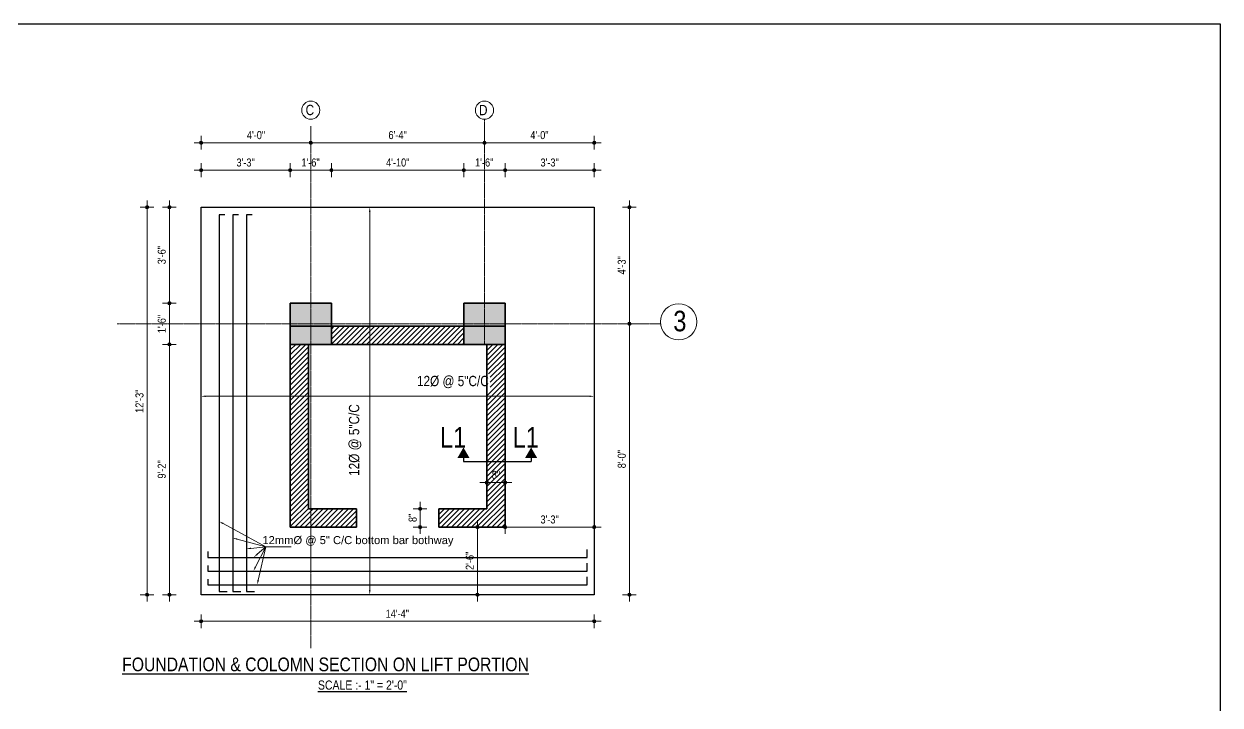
# Model space of a CAD drawing. Header units: inches. Extents: x 57837 to 133168, y 6972 to 27776.
# Drawn here: x 65477 to 66523, y 19534 to 20130 of the extents above; entities that cross this region are included whole.
import ezdxf

# ---------------------------------------------------------------- set-up
doc = ezdxf.new("R2010")
doc.units = ezdxf.units.IN
doc.header["$MEASUREMENT"] = 0
doc.linetypes.add('CENTER', pattern=[2, 1.25, -0.25, 0.25, -0.25])
for name, color, linetype, lineweight in [('0.15L', 210, 'Continuous', 15), ('CENTER', 9, 'CENTER', 5), ('col', 20, 'Continuous', 35), ('DIM', 2, 'Continuous', 13), ('HACTH', 153, 'Continuous', 5), ('rod position', 1, 'Continuous', 30)]:
    doc.layers.add(name, color=color, linetype=linetype, lineweight=lineweight)
doc.layers.add('LINE', color=3, linetype='Continuous')
doc.layers.add('text', color=255, linetype='Continuous')
doc.styles.add('Arial', font='arial.ttf', dxfattribs={"height": 6.5})
doc.styles.get("Standard").update_dxf_attribs({"font": 'ARIALN.TTF', "height": 7})

msp = doc.modelspace()

# ---------------------------------------------------------------- hatches: boundary and pattern name
at = {"lineweight": 13}
h = msp.add_hatch(color=256, dxfattribs=at)
edge = h.paths.add_edge_path()
edge.add_arc((65631.7, 20026.1), 1.42, 180, 540)
h = msp.add_hatch(color=256, dxfattribs=at)
edge = h.paths.add_edge_path()
edge.add_arc((65727.7, 20026.1), 1.42, 180, 540)
h = msp.add_hatch(color=256, dxfattribs=at)
edge = h.paths.add_edge_path()
edge.add_arc((65727.7, 20026.1), 1.42, 0, 360)
h = msp.add_hatch(color=256, dxfattribs=at)
edge = h.paths.add_edge_path()
edge.add_arc((65879.7, 20026.1), 1.42, 0, 360)
h = msp.add_hatch(color=256, dxfattribs=at)
edge = h.paths.add_edge_path()
edge.add_arc((65879.7, 20026.1), 1.42, 180, 540)
h = msp.add_hatch(color=256, dxfattribs=at)
edge = h.paths.add_edge_path()
edge.add_arc((65975.7, 20026.1), 1.42, 0, 360)
h = msp.add_hatch(color=256, dxfattribs=at)
edge = h.paths.add_edge_path()
edge.add_arc((65631.7, 20002.1), 1.42, 180, 540)
h = msp.add_hatch(color=256, dxfattribs=at)
edge = h.paths.add_edge_path()
edge.add_arc((65709.7, 20002.1), 1.42, 0, 360)
h = msp.add_hatch(color=256, dxfattribs=at)
edge = h.paths.add_edge_path()
edge.add_arc((65709.7, 20002.1), 1.42, 180, 540)
h = msp.add_hatch(color=256, dxfattribs=at)
edge = h.paths.add_edge_path()
edge.add_arc((65745.7, 20002.1), 1.42, 0, 360)
h = msp.add_hatch(color=256, dxfattribs=at)
edge = h.paths.add_edge_path()
edge.add_arc((65745.7, 20002.1), 1.42, 180, 540)
h = msp.add_hatch(color=256, dxfattribs=at)
edge = h.paths.add_edge_path()
edge.add_arc((65861.7, 20002.1), 1.42, 0, 360)
h = msp.add_hatch(color=256, dxfattribs=at)
edge = h.paths.add_edge_path()
edge.add_arc((65861.7, 20002.1), 1.42, 180, 540)
h = msp.add_hatch(color=256, dxfattribs=at)
edge = h.paths.add_edge_path()
edge.add_arc((65897.7, 20002.1), 1.42, 0, 360)
h = msp.add_hatch(color=256, dxfattribs=at)
edge = h.paths.add_edge_path()
edge.add_arc((65897.7, 20002.1), 1.42, 180, 540)
h = msp.add_hatch(color=256, dxfattribs=at)
edge = h.paths.add_edge_path()
edge.add_arc((65975.7, 20002.1), 1.42, 0, 360)
h = msp.add_hatch(color=256, dxfattribs=at)
edge = h.paths.add_edge_path()
edge.add_arc((65584.5, 19969.6), 1.42, 90, 450)
h = msp.add_hatch(color=256, dxfattribs=at)
edge = h.paths.add_edge_path()
edge.add_arc((65604, 19969.6), 1.42, 90, 450)
h = msp.add_hatch(color=256, dxfattribs=at)
edge = h.paths.add_edge_path()
edge.add_arc((66006.5, 19969.6), 1.42, 90, 450)
h = msp.add_hatch(color=256, dxfattribs=at)
edge = h.paths.add_edge_path()
edge.add_arc((65604, 19885.6), 1.42, -90, 270)
h = msp.add_hatch(color=256, dxfattribs=at)
edge = h.paths.add_edge_path()
edge.add_arc((65604, 19885.6), 1.42, 90, 450)
h = msp.add_hatch(color=256, dxfattribs=at)
edge = h.paths.add_edge_path()
edge.add_arc((66006.5, 19867.6), 1.42, 90, 450)
h = msp.add_hatch(color=256, dxfattribs=at)
edge = h.paths.add_edge_path()
edge.add_arc((66006.5, 19867.6), 1.42, -90, 270)
h = msp.add_hatch(color=256, dxfattribs=at)
edge = h.paths.add_edge_path()
edge.add_arc((65604, 19849.6), 1.42, -90, 270)
h = msp.add_hatch(color=256, dxfattribs=at)
edge = h.paths.add_edge_path()
edge.add_arc((65604, 19849.6), 1.42, 90, 450)
h = msp.add_hatch(color=256, dxfattribs=at)
edge = h.paths.add_edge_path()
edge.add_arc((65881.7, 19728.6), 1.42, 180, 540)
h = msp.add_hatch(color=256, dxfattribs=at)
edge = h.paths.add_edge_path()
edge.add_arc((65897.7, 19728.6), 1.42, 0, 360)
h = msp.add_hatch(color=256, dxfattribs=at)
edge = h.paths.add_edge_path()
edge.add_arc((65823.4, 19705.6), 1.42, 90, 450)
h = msp.add_hatch(color=256, dxfattribs=at)
edge = h.paths.add_edge_path()
edge.add_arc((65823.4, 19689.6), 1.42, -90, 270)
h = msp.add_hatch(color=256, dxfattribs=at)
edge = h.paths.add_edge_path()
edge.add_arc((65873.5, 19689.6), 1.42, 90, 450)
h = msp.add_hatch(color=256, dxfattribs=at)
edge = h.paths.add_edge_path()
edge.add_arc((65897.7, 19689.6), 1.42, 180, 540)
h = msp.add_hatch(color=256, dxfattribs=at)
edge = h.paths.add_edge_path()
edge.add_arc((65975.7, 19689.6), 1.42, 0, 360)
h = msp.add_hatch(color=256, dxfattribs=at)
edge = h.paths.add_edge_path()
edge.add_arc((65584.5, 19630.4), 1.42, -90, 270)
h = msp.add_hatch(color=256, dxfattribs=at)
edge = h.paths.add_edge_path()
edge.add_arc((65604, 19630.4), 1.42, -90, 270)
h = msp.add_hatch(color=256, dxfattribs=at)
edge = h.paths.add_edge_path()
edge.add_arc((65873.5, 19630.4), 1.42, -90, 270)
h = msp.add_hatch(color=256, dxfattribs=at)
edge = h.paths.add_edge_path()
edge.add_arc((66006.5, 19630.4), 1.42, -90, 270)
h = msp.add_hatch(color=256, dxfattribs=at)
edge = h.paths.add_edge_path()
edge.add_arc((65631.7, 19607.1), 1.42, 180, 540)
h = msp.add_hatch(color=256, dxfattribs=at)
edge = h.paths.add_edge_path()
edge.add_arc((65975.7, 19607.1), 1.42, 0, 360)
at = {"layer": 'HACTH'}
h = msp.add_hatch(color=256, dxfattribs=at)
h.paths.add_polyline_path([(65745.7, 19867.6), (65727.7, 19867.6), (65727.7, 19849.6), (65745.7, 19849.6)])
h.paths.add_polyline_path([(65745.7, 19885.6), (65727.7, 19885.6), (65727.7, 19867.6), (65745.7, 19867.6)])
h.paths.add_polyline_path([(65727.7, 19885.6), (65709.7, 19885.6), (65709.7, 19867.6), (65727.7, 19867.6)])
h.paths.add_polyline_path([(65727.7, 19867.6), (65709.7, 19867.6), (65709.7, 19849.6), (65727.7, 19849.6)])
h = msp.add_hatch(color=256, dxfattribs=at)
h.paths.add_polyline_path([(65897.7, 19849.6), (65897.7, 19867.6), (65879.7, 19867.6), (65879.7, 19849.6)])
h.paths.add_polyline_path([(65879.7, 19867.6), (65897.7, 19867.6), (65897.7, 19885.6), (65879.7, 19885.6)])
h.paths.add_polyline_path([(65861.7, 19867.6), (65879.7, 19867.6), (65879.7, 19885.6), (65861.7, 19885.6)])
h.paths.add_polyline_path([(65879.7, 19849.6), (65879.7, 19867.6), (65861.7, 19867.6), (65861.7, 19849.6)])

# ---------------------------------------------------------------- linework, layer by layer
at = {"color": 1}
for p, q in [((63643.3, 20130.1), (66523.3, 20130.1)), ((66523.3, 20130.1), (66523.3, 18018.1))]:
    msp.add_line(p, q, dxfattribs=at)
at = {"lineweight": 13}
for p, q in [((65631.7, 20020.1), (65631.7, 20032.1)), ((65727.7, 20020.1), (65727.7, 20032.1)), ((65727.7, 20032.1), (65727.7, 20020.1)), ((65879.7, 20032.1), (65879.7, 20020.1)), ((65879.7, 20020.1), (65879.7, 20032.1)), ((65975.7, 20032.1), (65975.7, 20020.1)), ((65637.7, 20026.1), (65625.7, 20026.1)), ((65733.7, 20026.1), (65721.7, 20026.1)), ((65721.7, 20026.1), (65733.7, 20026.1)), ((65873.7, 20026.1), (65885.7, 20026.1)), ((65885.7, 20026.1), (65873.7, 20026.1)), ((65969.7, 20026.1), (65981.7, 20026.1)), ((65637.7, 20002.1), (65625.7, 20002.1)), ((65631.7, 19996.1), (65631.7, 20008.1)), ((65703.7, 20002.1), (65715.7, 20002.1)), ((65715.7, 20002.1), (65703.7, 20002.1)), ((65709.7, 20008.1), (65709.7, 19996.1)), ((65709.7, 19996.1), (65709.7, 20008.1)), ((65739.7, 20002.1), (65751.7, 20002.1)), ((65751.7, 20002.1), (65739.7, 20002.1)), ((65745.7, 20008.1), (65745.7, 19996.1)), ((65745.7, 19996.1), (65745.7, 20008.1)), ((65855.7, 20002.1), (65867.7, 20002.1)), ((65867.7, 20002.1), (65855.7, 20002.1)), ((65861.7, 20008.1), (65861.7, 19996.1)), ((65861.7, 19996.1), (65861.7, 20008.1)), ((65891.7, 20002.1), (65903.7, 20002.1)), ((65903.7, 20002.1), (65891.7, 20002.1)), ((65897.7, 20008.1), (65897.7, 19996.1)), ((65897.7, 19996.1), (65897.7, 20008.1)), ((65969.7, 20002.1), (65981.7, 20002.1)), ((65975.7, 20008.1), (65975.7, 19996.1)), ((65578.5, 19969.6), (65590.5, 19969.6)), ((65584.5, 19963.6), (65584.5, 19975.6)), ((65598, 19969.6), (65610, 19969.6)), ((65604, 19963.6), (65604, 19975.6)), ((66000.5, 19969.6), (66012.5, 19969.6)), ((66006.5, 19963.6), (66006.5, 19975.6)), ((65610, 19885.6), (65598, 19885.6)), ((65598, 19885.6), (65610, 19885.6)), ((65604, 19891.6), (65604, 19879.6)), ((65604, 19879.6), (65604, 19891.6)), ((66000.5, 19867.6), (66012.5, 19867.6)), ((66012.5, 19867.6), (66000.5, 19867.6)), ((66006.5, 19861.6), (66006.5, 19873.6)), ((66006.5, 19873.6), (66006.5, 19861.6)), ((65604, 19855.6), (65604, 19843.6)), ((65604, 19843.6), (65604, 19855.6)), ((65610, 19849.6), (65598, 19849.6)), ((65598, 19849.6), (65610, 19849.6)), ((65887.7, 19728.6), (65875.7, 19728.6)), ((65881.7, 19722.6), (65881.7, 19734.6)), ((65891.7, 19728.6), (65903.7, 19728.6)), ((65897.7, 19734.6), (65897.7, 19722.6)), ((65823.4, 19699.6), (65823.4, 19711.6)), ((65817.4, 19705.6), (65829.4, 19705.6)), ((65829.4, 19689.6), (65817.4, 19689.6)), ((65823.4, 19695.6), (65823.4, 19683.6)), ((65867.5, 19689.6), (65879.5, 19689.6)), ((65873.5, 19683.6), (65873.5, 19695.6)), ((65903.7, 19689.6), (65891.7, 19689.6)), ((65897.7, 19683.6), (65897.7, 19695.6)), ((65969.7, 19689.6), (65981.7, 19689.6)), ((65975.7, 19695.6), (65975.7, 19683.6)), ((65584.5, 19636.4), (65584.5, 19624.4)), ((65604, 19636.4), (65604, 19624.4)), ((65873.5, 19636.4), (65873.5, 19624.4)), ((66006.5, 19636.4), (66006.5, 19624.4)), ((65590.5, 19630.4), (65578.5, 19630.4)), ((65610, 19630.4), (65598, 19630.4)), ((65879.5, 19630.4), (65867.5, 19630.4)), ((66012.5, 19630.4), (66000.5, 19630.4)), ((65631.7, 19601.1), (65631.7, 19613.1)), ((65975.7, 19613.1), (65975.7, 19601.1)), ((65637.7, 19607.1), (65625.7, 19607.1)), ((65969.7, 19607.1), (65981.7, 19607.1))]:
    msp.add_line(p, q, dxfattribs=at)
at = {"color": 6}
for p, q in [((65631.7, 19969.6), (65975.7, 19969.6)), ((65631.7, 19630.4), (65631.7, 19969.6)), ((65975.7, 19969.6), (65975.7, 19630.4)), ((65975.7, 19630.4), (65631.7, 19630.4))]:
    msp.add_line(p, q, dxfattribs=at)
at = {"lineweight": 13}
for centre in [(65631.7, 20026.1), (65727.7, 20026.1), (65727.7, 20026.1), (65879.7, 20026.1), (65879.7, 20026.1), (65975.7, 20026.1), (65631.7, 20002.1), (65709.7, 20002.1), (65709.7, 20002.1), (65745.7, 20002.1), (65745.7, 20002.1), (65861.7, 20002.1), (65861.7, 20002.1), (65897.7, 20002.1), (65897.7, 20002.1), (65975.7, 20002.1), (65584.5, 19969.6), (65604, 19969.6), (66006.5, 19969.6), (65604, 19885.6), (65604, 19885.6), (66006.5, 19867.6), (66006.5, 19867.6), (65604, 19849.6), (65604, 19849.6), (65881.7, 19728.6), (65897.7, 19728.6), (65823.4, 19705.6), (65823.4, 19689.6), (65873.5, 19689.6), (65897.7, 19689.6), (65975.7, 19689.6), (65584.5, 19630.4), (65604, 19630.4), (65873.5, 19630.4), (66006.5, 19630.4), (65631.7, 19607.1), (65975.7, 19607.1)]:
    msp.add_circle(centre, 1.42, dxfattribs=at)
at = {"layer": '0.15L', "lineweight": 18}
for centre, radius in [((65727.7, 20054.6), 7.95), ((65879.7, 20054.6), 7.95), ((66049.6, 19869.3), 15.9)]:
    msp.add_circle(centre, radius, dxfattribs=at)
at = {"layer": 'CENTER'}
for p, q in [((65879.7, 20046.6), (65879.7, 19849.6)), ((65727.7, 20040.6), (65727.7, 19583.6)), ((66033.7, 19867.6), (65558.4, 19867.6))]:
    msp.add_line(p, q, dxfattribs=at)
at = {"layer": 'col'}
for p, q in [((65745.7, 19885.6), (65709.7, 19885.6)), ((65709.7, 19885.6), (65709.7, 19849.6)), ((65745.7, 19849.6), (65745.7, 19885.6)), ((65897.7, 19885.6), (65861.7, 19885.6)), ((65861.7, 19885.6), (65861.7, 19849.6)), ((65897.7, 19885.6), (65861.7, 19885.6)), ((65861.7, 19885.6), (65861.7, 19849.6)), ((65897.7, 19849.6), (65897.7, 19885.6)), ((65897.7, 19849.6), (65897.7, 19885.6)), ((65709.7, 19689.6), (65709.7, 19865.6)), ((65709.7, 19865.6), (65897.7, 19865.6)), ((65897.7, 19865.6), (65897.7, 19689.6)), ((65709.7, 19849.6), (65745.7, 19849.6)), ((65881.7, 19849.6), (65725.7, 19849.6)), ((65725.7, 19849.6), (65725.7, 19705.6)), ((65861.7, 19849.6), (65897.7, 19849.6)), ((65861.7, 19849.6), (65897.7, 19849.6)), ((65881.7, 19705.6), (65881.7, 19849.6)), ((65725.7, 19705.6), (65767.7, 19705.6)), ((65767.7, 19705.6), (65767.7, 19689.6)), ((65839.7, 19689.6), (65839.7, 19705.6)), ((65839.7, 19705.6), (65881.7, 19705.6)), ((65767.7, 19689.6), (65709.7, 19689.6)), ((65897.7, 19689.6), (65839.7, 19689.6))]:
    msp.add_line(p, q, dxfattribs=at)
at = {"layer": 'DIM'}
for p, q in [((65635.7, 20026.1), (65723.7, 20026.1)), ((65731.7, 20026.1), (65875.7, 20026.1)), ((65883.7, 20026.1), (65971.7, 20026.1)), ((65635.7, 20002.1), (65705.7, 20002.1)), ((65713.7, 20002.1), (65741.7, 20002.1)), ((65749.7, 20002.1), (65857.7, 20002.1)), ((65865.7, 20002.1), (65893.7, 20002.1)), ((65901.7, 20002.1), (65971.7, 20002.1)), ((65584.5, 19634.4), (65584.5, 19965.6)), ((65604, 19965.6), (65604, 19889.6)), ((66006.5, 19871.6), (66006.5, 19965.6)), ((65604, 19881.6), (65604, 19853.6)), ((66006.5, 19634.4), (66006.5, 19863.6)), ((65604, 19845.6), (65604, 19634.4)), ((65885.7, 19728.6), (65893.7, 19728.6)), ((65823.4, 19701.6), (65823.4, 19693.6)), ((65901.7, 19689.6), (65971.7, 19689.6)), ((65873.5, 19685.6), (65873.5, 19634.4)), ((65971.7, 19607.1), (65635.7, 19607.1))]:
    msp.add_line(p, q, dxfattribs=at)
at = {"layer": 'DIM', "color": 6}
for p, q in [((65779.3, 19634.4), (65779.3, 19965.6)), ((65635.7, 19804.1), (65971.7, 19804.1))]:
    msp.add_line(p, q, dxfattribs=at)
at = {"layer": 'DIM', "lineweight": 13}
for p, q in [((65651, 19692.7), (65688.5, 19672.4)), ((65663.3, 19679.1), (65688.5, 19672.4)), ((65675.4, 19671), (65688.5, 19672.4)), ((65679.3, 19654.7), (65688.5, 19672.4)), ((65680.8, 19665.8), (65688.5, 19672.4)), ((65681.7, 19643), (65688.5, 19672.4)), ((65688.5, 19672.4), (65710.5, 19672.4)), ((65688.5, 19672.4), (65710.5, 19672.4)), ((65688.5, 19672.4), (65710.5, 19672.4)), ((65688.5, 19672.4), (65710.5, 19672.4)), ((65688.5, 19672.4), (65710.5, 19672.4)), ((65688.5, 19672.4), (65710.5, 19672.4))]:
    msp.add_line(p, q, dxfattribs=at)
at = {"layer": 'DIM', "color": 6}
for points in [[(65778.6, 19965.6), (65780, 19965.6), (65779.3, 19969.6)], [(65635.7, 19804.8), (65635.7, 19803.5), (65631.7, 19804.1)], [(65971.7, 19804.8), (65971.7, 19803.5), (65975.7, 19804.1)], [(65778.6, 19634.4), (65780, 19634.4), (65779.3, 19630.4)]]:
    msp.add_solid(points, dxfattribs=at)
at = {"layer": 'DIM'}
for points in [[(65856, 19750.1), (65861.3, 19759.3), (65866.6, 19750.1)], [(65915.2, 19750.1), (65920.5, 19759.3), (65925.8, 19750.1)]]:
    msp.add_solid(points, dxfattribs=at)
at = {"layer": 'DIM', "lineweight": 13}
for points in [[(65650.7, 19692.1), (65647.5, 19694.6), (65651.3, 19693.3)], [(65663.1, 19678.5), (65659.5, 19680.1), (65663.5, 19679.7)], [(65675.5, 19670.4), (65671.5, 19670.6), (65675.4, 19671.7)], [(65681.3, 19665.3), (65677.8, 19663.1), (65680.4, 19666.3)], [(65679.9, 19654.4), (65677.5, 19651.1), (65678.7, 19655)], [(65682.4, 19642.9), (65680.8, 19639.1), (65681.1, 19643.2)]]:
    msp.add_solid(points, dxfattribs=at)
at = {"layer": 'HACTH'}
for p, q in [((65745.7, 19863), (65748.3, 19865.6)), ((65745.7, 19858.6), (65752.7, 19865.6)), ((65745.7, 19854.2), (65757.1, 19865.6)), ((65745.7, 19849.8), (65761.6, 19865.6)), ((65750, 19849.6), (65766, 19865.6)), ((65754.4, 19849.6), (65770.4, 19865.6)), ((65758.8, 19849.6), (65774.8, 19865.6)), ((65763.2, 19849.6), (65779.2, 19865.6)), ((65767.7, 19849.6), (65783.7, 19865.6)), ((65772.1, 19849.6), (65788.1, 19865.6)), ((65776.5, 19849.6), (65792.5, 19865.6)), ((65780.9, 19849.6), (65796.9, 19865.6)), ((65785.3, 19849.6), (65801.3, 19865.6)), ((65789.8, 19849.6), (65805.8, 19865.6)), ((65794.2, 19849.6), (65810.2, 19865.6)), ((65798.6, 19849.6), (65814.6, 19865.6)), ((65803, 19849.6), (65819, 19865.6)), ((65807.4, 19849.6), (65823.4, 19865.6)), ((65811.9, 19849.6), (65827.9, 19865.6)), ((65816.3, 19849.6), (65832.3, 19865.6)), ((65820.7, 19849.6), (65836.7, 19865.6)), ((65825.1, 19849.6), (65841.1, 19865.6)), ((65829.5, 19849.6), (65845.5, 19865.6)), ((65834, 19849.6), (65850, 19865.6)), ((65838.4, 19849.6), (65854.4, 19865.6)), ((65842.8, 19849.6), (65858.8, 19865.6)), ((65847.2, 19849.6), (65861.7, 19864.1)), ((65851.6, 19849.6), (65861.7, 19859.7)), ((65856.1, 19849.6), (65861.7, 19855.3)), ((65709.7, 19849.1), (65710.2, 19849.6)), ((65709.7, 19844.7), (65714.6, 19849.6)), ((65709.7, 19840.3), (65719, 19849.6)), ((65709.7, 19835.8), (65723.5, 19849.6)), ((65709.7, 19831.4), (65725.7, 19847.4)), ((65860.5, 19849.6), (65861.7, 19850.8)), ((65881.7, 19848.8), (65882.6, 19849.6)), ((65881.7, 19844.3), (65887, 19849.6)), ((65881.7, 19839.9), (65891.4, 19849.6)), ((65881.7, 19835.5), (65895.8, 19849.6)), ((65881.7, 19831.1), (65897.7, 19847.1)), ((65709.7, 19827), (65725.7, 19843)), ((65709.7, 19822.6), (65725.7, 19838.6)), ((65709.7, 19818.2), (65725.7, 19834.2)), ((65881.7, 19826.7), (65897.7, 19842.7)), ((65883.3, 19823.9), (65897.7, 19838.2)), ((65884.7, 19820.9), (65897.7, 19833.8)), ((65709.7, 19813.8), (65725.7, 19829.8)), ((65709.7, 19809.3), (65725.7, 19825.3)), ((65884.7, 19816.4), (65897.7, 19829.4)), ((65884.7, 19812), (65897.7, 19825)), ((65709.7, 19804.9), (65725.7, 19820.9)), ((65709.7, 19800.5), (65725.7, 19816.5)), ((65709.7, 19796.1), (65725.7, 19812.1)), ((65881.7, 19804.6), (65897.7, 19820.6)), ((65881.7, 19800.1), (65897.7, 19816.1)), ((65709.7, 19791.7), (65725.7, 19807.7)), ((65709.7, 19787.2), (65725.7, 19803.2)), ((65881.7, 19795.7), (65897.7, 19811.7)), ((65881.7, 19791.3), (65897.7, 19807.3)), ((65881.7, 19786.9), (65897.7, 19802.9)), ((65709.7, 19782.8), (65725.7, 19798.8)), ((65709.7, 19778.4), (65725.7, 19794.4)), ((65881.7, 19782.5), (65897.7, 19798.5)), ((65881.7, 19778), (65897.7, 19794)), ((65709.7, 19774), (65725.7, 19790)), ((65709.7, 19769.6), (65725.7, 19785.6)), ((65709.7, 19765.1), (65725.7, 19781.1)), ((65881.7, 19773.6), (65897.7, 19789.6)), ((65881.7, 19769.2), (65897.7, 19785.2)), ((65881.7, 19764.8), (65897.7, 19780.8)), ((65709.7, 19760.7), (65725.7, 19776.7)), ((65709.7, 19756.3), (65725.7, 19772.3)), ((65881.7, 19760.4), (65897.7, 19776.4)), ((65881.7, 19755.9), (65897.7, 19771.9)), ((65709.7, 19751.9), (65725.7, 19767.9)), ((65709.7, 19747.5), (65725.7, 19763.5)), ((65881.7, 19751.5), (65897.7, 19767.5)), ((65881.7, 19747.1), (65897.7, 19763.1)), ((65709.7, 19743), (65725.7, 19759)), ((65709.7, 19738.6), (65725.7, 19754.6)), ((65709.7, 19734.2), (65725.7, 19750.2)), ((65886.1, 19747.1), (65897.7, 19758.7)), ((65890.6, 19747.1), (65897.7, 19754.3)), ((65895, 19747.1), (65897.7, 19749.8)), ((65709.7, 19729.8), (65725.7, 19745.8)), ((65709.7, 19725.4), (65725.7, 19741.4)), ((65881.7, 19747.1), (65881.7, 19747.1)), ((65881.7, 19742.7), (65886.1, 19747.1)), ((65881.7, 19738.3), (65890.6, 19747.1)), ((65881.7, 19733.8), (65895, 19747.1)), ((65881.7, 19729.4), (65897.7, 19745.4)), ((65881.7, 19725), (65897.7, 19741)), ((65709.7, 19720.9), (65725.7, 19736.9)), ((65709.7, 19716.5), (65725.7, 19732.5)), ((65881.7, 19720.6), (65897.7, 19736.6)), ((65881.7, 19716.2), (65897.7, 19732.2)), ((65709.7, 19712.1), (65725.7, 19728.1)), ((65709.7, 19707.7), (65725.7, 19723.7)), ((65709.7, 19703.3), (65725.7, 19719.3)), ((65868.4, 19689.6), (65897.7, 19718.9)), ((65881.7, 19711.7), (65897.7, 19727.7)), ((65881.7, 19707.3), (65897.7, 19723.3)), ((65709.7, 19698.8), (65725.7, 19714.8)), ((65709.7, 19694.4), (65725.7, 19710.4)), ((65872.8, 19689.6), (65897.7, 19714.5)), ((65877.2, 19689.6), (65897.7, 19710.1)), ((65709.7, 19690), (65725.7, 19706)), ((65713.7, 19689.6), (65727.7, 19703.6)), ((65718.1, 19689.6), (65727.7, 19699.2)), ((65727.7, 19703.6), (65729.7, 19705.6)), ((65727.7, 19699.2), (65734.1, 19705.6)), ((65727.7, 19694.8), (65738.6, 19705.6)), ((65727.7, 19690.3), (65743, 19705.6)), ((65731.4, 19689.6), (65747.4, 19705.6)), ((65735.8, 19689.6), (65751.8, 19705.6)), ((65740.2, 19689.6), (65756.2, 19705.6)), ((65744.7, 19689.6), (65760.7, 19705.6)), ((65749.1, 19689.6), (65765.1, 19705.6)), ((65753.5, 19689.6), (65767.7, 19703.8)), ((65757.9, 19689.6), (65767.7, 19699.4)), ((65839.7, 19705.1), (65840.2, 19705.6)), ((65839.7, 19700.7), (65844.6, 19705.6)), ((65839.7, 19696.3), (65849.1, 19705.6)), ((65839.7, 19691.8), (65853.5, 19705.6)), ((65841.9, 19689.6), (65857.9, 19705.6)), ((65846.3, 19689.6), (65862.3, 19705.6)), ((65850.7, 19689.6), (65866.7, 19705.6)), ((65855.2, 19689.6), (65871.2, 19705.6)), ((65859.6, 19689.6), (65875.6, 19705.6)), ((65864, 19689.6), (65880, 19705.6)), ((65881.7, 19689.6), (65897.7, 19705.7)), ((65886.1, 19689.6), (65897.7, 19701.2)), ((65890.5, 19689.6), (65897.7, 19696.8)), ((65722.6, 19689.6), (65727.7, 19694.8)), ((65727, 19689.6), (65727.7, 19690.3)), ((65762.3, 19689.6), (65767.7, 19695)), ((65766.8, 19689.6), (65767.7, 19690.6)), ((65894.9, 19689.6), (65897.7, 19692.4))]:
    msp.add_line(p, q, dxfattribs=at)
at = {"layer": 'LINE'}
for p, q in [((65861.3, 19750.1), (65861.3, 19747.1)), ((65920.5, 19750.1), (65920.5, 19747.1)), ((65861.3, 19747.1), (65920.5, 19747.1))]:
    msp.add_line(p, q, dxfattribs=at)
at = {"layer": 'rod position'}
for p, q in [((65652.5, 19963.1), (65647.5, 19963.1)), ((65647.5, 19963.1), (65647.5, 19633.1)), ((65664.5, 19963.1), (65659.5, 19963.1)), ((65659.5, 19963.1), (65659.5, 19633.1)), ((65676.5, 19963.1), (65671.5, 19963.1)), ((65671.5, 19963.1), (65671.5, 19633.1)), ((65637.5, 19668.1), (65637.5, 19663.1)), ((65969.5, 19663.1), (65969.5, 19670.1)), ((65637.5, 19663.1), (65969.5, 19663.1)), ((65637.5, 19656.1), (65637.5, 19651.1)), ((65969.5, 19651.1), (65969.5, 19658.1)), ((65637.5, 19651.1), (65969.5, 19651.1)), ((65969.5, 19639.1), (65969.5, 19646.1)), ((65637.5, 19644.1), (65637.5, 19639.1)), ((65637.5, 19639.1), (65969.5, 19639.1)), ((65647.5, 19633.1), (65654.5, 19633.1)), ((65659.5, 19633.1), (65666.5, 19633.1)), ((65671.5, 19633.1), (65678.5, 19633.1))]:
    msp.add_line(p, q, dxfattribs=at)

# ---------------------------------------------------------------- texts
at = {"layer": 'DIM'}
for s, p in [('4\'-0"', (65671.8, 20029.3)), ('6\'-4"', (65795.7, 20029.3)), ('4\'-0"', (65919.8, 20029.3)), ('3\'-3"', (65662.7, 20005.3)), ('1\'-6"', (65719.5, 20005.3)), ('4\'-10"', (65793.6, 20005.3)), ('1\'-6"', (65871.5, 20005.3)), ('3\'-3"', (65928.7, 20005.3)), ('8"', (65886.1, 19731.8)), ('3\'-3"', (65928.7, 19692.8)), ('14\'-4"', (65793.2, 19610.2))]:
    msp.add_text(s, height=7, dxfattribs=at).set_placement(p)
for s, p in [('3\'-6"', (65600.8, 19919.7)), ('4\'-3"', (66003.3, 19910.8)), ('1\'-6"', (65600.8, 19859.4)), ('12\'-3"', (65581.3, 19789.6)), ('8\'-0"', (66003.3, 19741.1)), ('9\'-2"', (65600.8, 19732.1)), ('8"', (65820.3, 19694)), ('2\'-6"', (65870.3, 19652.1))]:
    msp.add_text(s, height=7, rotation=90, dxfattribs=at).set_placement(p)
at = {"layer": 'DIM', "color": 6}
msp.add_text('12Ø @ 5"C/C', height=9, dxfattribs=at).set_placement((65820.6, 19813))
msp.add_text('12Ø @ 5"C/C', height=9, rotation=89.9985, dxfattribs=at).set_placement((65770.1, 19734.4))
at = {"layer": 'text'}
for s, height, p in [('C', 9, (65723.2, 20050.3)), ('D', 9, (65874.9, 20050.2)), ('3', 18, (66044.9, 19861)), ('L1', 18, (65840.8, 19759.2)), ('L1', 18, (65904.3, 19759.2)), ('%%UFOUNDATION & COLOMN SECTION ON LIFT PORTION', 12, (65562.7, 19563.4)), ('%%USCALE :- 1" = 2\'-0"', 8, (65734, 19547.3))]:
    msp.add_text(s, height=height, dxfattribs=at).set_placement(p)
at = {"layer": 'text', "color": 3, "style": 'Arial'}
msp.add_text('12mmØ @ 5" C/C bottom bar bothway', height=7, rotation=360, dxfattribs=at).set_placement((65685.4, 19674.7))

doc.saveas('drawing.dxf')
